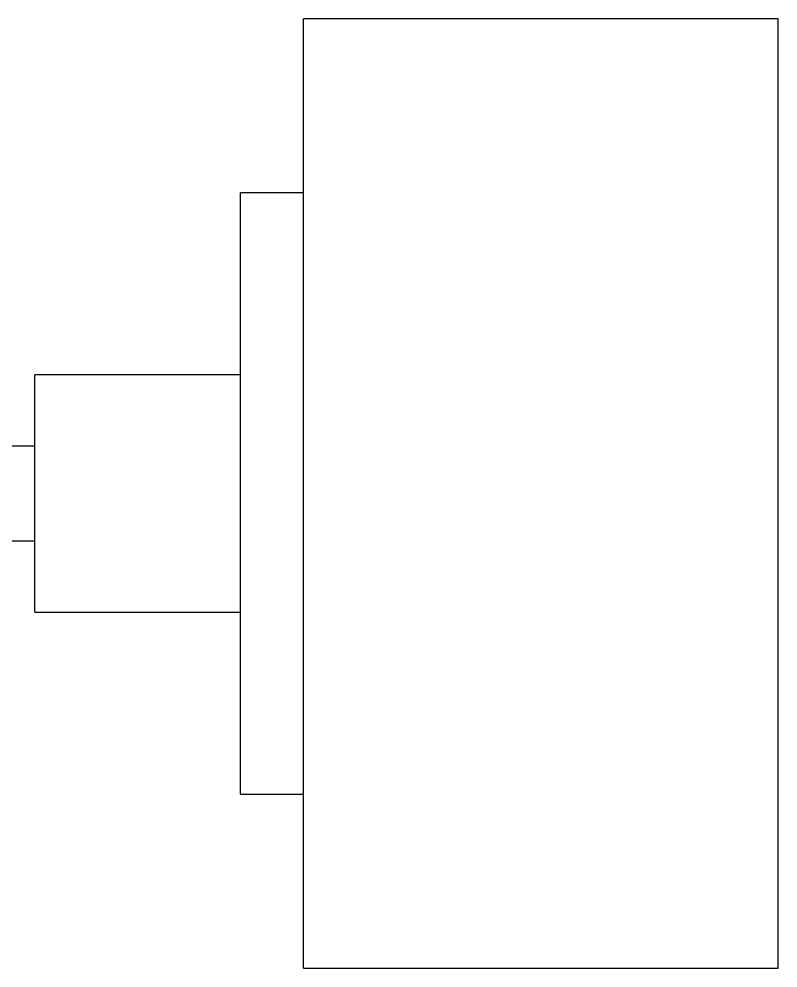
# Model space of a CAD drawing. Header units: millimetres. Extents: x 0 to 1189, y -577 to 841.
# Drawn here: x 424 to 472, y 490.8 to 550.8 of the extents above; entities that cross this region are included whole.
import ezdxf

# ---------------------------------------------------------------- set-up
doc = ezdxf.new("R2010")
doc.units = ezdxf.units.MM

msp = doc.modelspace()

# ---------------------------------------------------------------- linework, layer by layer
at = {"color": 7, "linetype": 'Continuous', "lineweight": 25}
for p, q in [((471.99872, 550.77804), (441.99872, 550.77804)), ((441.99872, 497.88221), (441.99872, 550.77804)), ((471.99872, 497.88221), (471.99872, 550.77804)), ((441.99872, 539.77804), (437.99872, 539.77804)), ((437.99872, 506.27735), (437.99872, 539.77804)), ((437.99872, 528.27804), (424.99873, 528.27804)), ((424.99873, 515.05408), (424.99873, 528.27804)), ((424.99873, 523.77804), (422.99872, 523.77804)), ((422.99872, 517.77804), (424.99873, 517.77804)), ((424.99873, 513.27804), (424.99873, 515.05408)), ((424.99873, 513.27804), (437.99872, 513.27804)), ((437.99872, 501.77804), (437.99872, 506.27735)), ((437.99872, 501.77804), (441.99872, 501.77804)), ((441.99872, 490.77804), (441.99872, 497.88221)), ((471.99872, 490.77804), (471.99872, 497.88221)), ((441.99872, 490.77804), (471.99872, 490.77804))]:
    msp.add_line(p, q, dxfattribs=at)

doc.saveas('drawing.dxf')
